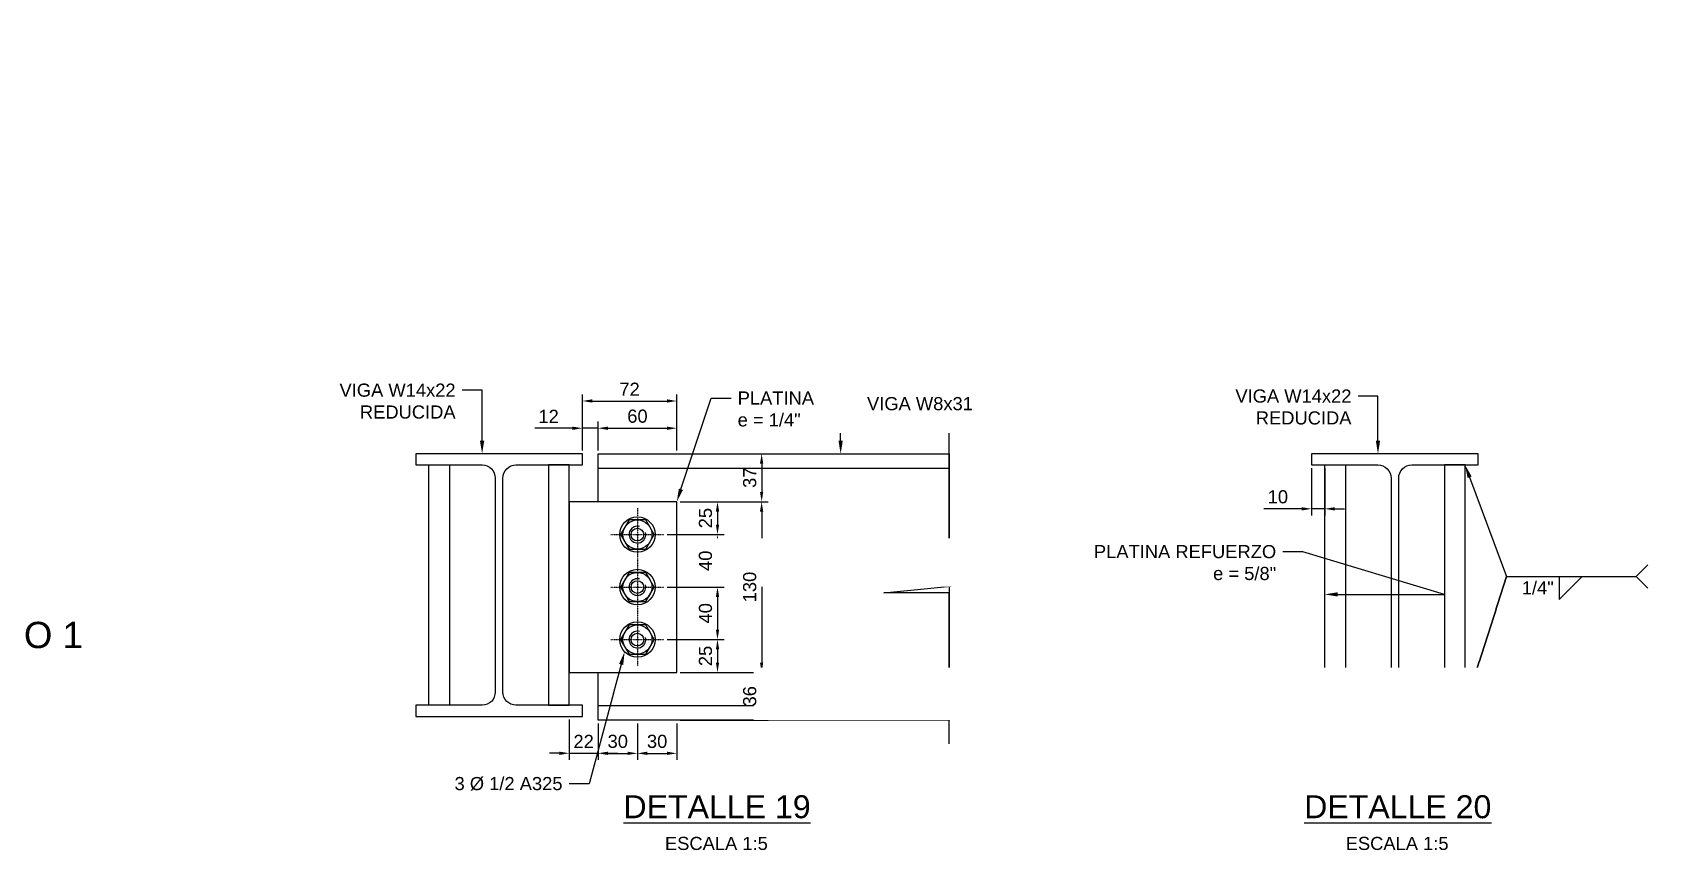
# Model space of a CAD drawing. Header units: millimetres. Extents: x -241278 to 318497, y -110515 to 29234.
# Drawn here: x -6201 to -4950, y -43225 to -42602 of the extents above; entities that cross this region are included whole.
import ezdxf
from ezdxf import colors
from ezdxf.entities.mleader import LeaderData, LeaderLine
from ezdxf.enums import TextEntityAlignment as Align
from ezdxf.math import Vec2, Vec3

# ---------------------------------------------------------------- set-up
doc = ezdxf.new("R2010")
doc.units = ezdxf.units.MM
doc.header["$LTSCALE"] = 0.1
doc.linetypes.add('CENTER', pattern=[2, 1.25, -0.25, 0.25, -0.25])
for name, color, linetype in [('EE-CENTROS', 8, 'CENTER'), ('EE-TEXTO 1', 4, 'Continuous'), ('EE-TEXTO 2', 2, 'Continuous'), ('EE-V ARMADA TIPO 3', 41, 'Continuous'), ('SIM-COTAS', 1, 'Continuous'), ('SIM-PLATINAS', 2, 'Continuous'), ('SIM-W8x31', 54, 'Continuous')]:
    doc.layers.add(name, color=color, linetype=linetype)
doc.styles.add('ARIAL EE', font='arial.ttf')
doc.styles.get("Standard").update_dxf_attribs({"font": 'arial.ttf'})
doc.dimstyles.new('EE 1_STANDAR', dxfattribs={"dimtxt": 2, "dimasz": 1.5, "dimexe": 1, "dimexo": 0.5, "dimgap": 0.8, "dimtad": 1, "dimdec": 0, "dimdsep": 46, "dimtxsty": 'Standard', "dimcen": 0.09, "dimclrd": 256, "dimclre": 256, "dimclrt": 2, "dimadec": 0, "dimazin": 0, "dimtfac": 1, "dimtdec": 0, "dimtix": 1, "dimtmove": 0, "dimatfit": 2, "dimfxl": 1, "dimtolj": 1, "dimlwd": -1, "dimlwe": -1, "dimarcsym": 1})

# ---------------------------------------------------------------- blocks, each defined once
blk = doc.blocks.new('TUERCA 1-2')
blk.add_lwpolyline([(-6.4, 11.1), (-12.8, 0), (-6.4, -11.1), (6.4, -11.1), (12.8, 0), (6.4, 11.1)], close=True)
for radius in [13.5, 11.1, 4.85]:
    blk.add_circle((0, 0), radius)
blk.add_arc((0, 0), 6.35, 75, 15)
at = {"layer": 'EE-CENTROS'}
for p, q in [((0, 20.2), (0, -20.2)), ((-20.2, 0), (20.2, 0))]:
    blk.add_line(p, q, dxfattribs=at)
blk = doc.blocks.new('TÍTULO')
at = {"layer": 'EE-TEXTO 1', "style": 'ARIAL EE'}
blk.add_attdef('%%UTÍTULO', text='', height=3.5, dxfattribs=at).set_placement((0, 0), align=Align.MIDDLE_CENTER)
at = {"layer": 'EE-TEXTO 2', "style": 'ARIAL EE'}
for tag, p in [('SUBTÍTULO', (0, -4.24)), ('ESCALA', (0, -5.71))]:
    blk.add_attdef(tag, text='', height=2, dxfattribs=at).set_placement(p, align=Align.MIDDLE_CENTER)
blk = doc.blocks.new('*D535')
at = {"layer": 'SIM-COTAS', "transparency": 16777216}
for p, q in [((-5782.2, -42920.5), (-5782.2, -42898.5)), ((-5770.2, -42920.5), (-5770.2, -42898.5)), ((-5789.7, -42903.5), (-5818.5, -42903.5)), ((-5770.2, -42903.5), (-5782.2, -42903.5)), ((-5762.7, -42903.5), (-5755.2, -42903.5))]:
    blk.add_line(p, q, dxfattribs=at)
at = {"layer": 'SIM-COTAS', "linetype": 'Continuous', "transparency": 16777216}
for points in [[(-5789.7, -42902.3), (-5789.7, -42904.8), (-5782.2, -42903.5)], [(-5762.7, -42902.3), (-5762.7, -42904.8), (-5770.2, -42903.5)]]:
    blk.add_solid(points, dxfattribs=at)
at = {"layer": 'SIM-COTAS', "color": 2, "linetype": 'Continuous', "transparency": 16777216, "insert": (-5807.9, -42894.5), "char_height": 10, "attachment_point": 5}
blk.add_mtext('\\A1;12', dxfattribs=at)
blk = doc.blocks.new('*D536')
at = {"layer": 'SIM-COTAS', "transparency": 16777216}
for p, q in [((-5782.2, -42920.5), (-5782.2, -42877.8)), ((-5774.7, -42882.8), (-5717.7, -42882.8)), ((-5710.2, -42920.5), (-5710.2, -42877.8))]:
    blk.add_line(p, q, dxfattribs=at)
at = {"layer": 'SIM-COTAS', "linetype": 'Continuous', "transparency": 16777216}
for points in [[(-5774.7, -42881.5), (-5774.7, -42884), (-5782.2, -42882.8)], [(-5717.7, -42881.5), (-5717.7, -42884), (-5710.2, -42882.8)]]:
    blk.add_solid(points, dxfattribs=at)
at = {"layer": 'SIM-COTAS', "color": 2, "linetype": 'Continuous', "transparency": 16777216, "insert": (-5746.2, -42873.8), "char_height": 10, "attachment_point": 5}
blk.add_mtext('\\A1;72', dxfattribs=at)
blk = doc.blocks.new('*D537')
at = {"layer": 'SIM-COTAS', "transparency": 16777216}
for p, q in [((-5770.2, -42920.5), (-5770.2, -42898.5)), ((-5710.2, -42920.5), (-5710.2, -42898.5)), ((-5762.7, -42903.5), (-5717.7, -42903.5))]:
    blk.add_line(p, q, dxfattribs=at)
for points in [[(-5762.7, -42902.3), (-5762.7, -42904.8), (-5770.2, -42903.5)], [(-5717.7, -42902.3), (-5717.7, -42904.8), (-5710.2, -42903.5)]]:
    blk.add_solid(points, dxfattribs=at)
at = {"layer": 'SIM-COTAS', "color": 2, "transparency": 16777216, "insert": (-5740.2, -42894.4), "char_height": 10, "attachment_point": 5}
blk.add_mtext('\\A1;60', dxfattribs=at)
blk = doc.blocks.new('*D538')
at = {"layer": 'SIM-COTAS', "transparency": 16777216}
for p, q in [((-5707.7, -42923), (-5640.5, -42923)), ((-5645.5, -42930.5), (-5645.5, -42952)), ((-5707.7, -42959.5), (-5640.5, -42959.5))]:
    blk.add_line(p, q, dxfattribs=at)
for points in [[(-5646.8, -42930.5), (-5644.3, -42930.5), (-5645.5, -42923)], [(-5646.8, -42952), (-5644.3, -42952), (-5645.5, -42959.5)]]:
    blk.add_solid(points, dxfattribs=at)
at = {"layer": 'SIM-COTAS', "color": 2, "transparency": 16777216, "insert": (-5654.6, -42941.2), "char_height": 10, "attachment_point": 5, "rotation": 90}
blk.add_mtext('\\A1;37', dxfattribs=at)
blk = doc.blocks.new('*D539')
at = {"layer": 'SIM-COTAS', "transparency": 16777216}
for p, q in [((-5707.7, -42959.5), (-5640.5, -42959.5)), ((-5645.5, -42967), (-5645.5, -43082)), ((-5707.7, -43089.5), (-5640.5, -43089.5))]:
    blk.add_line(p, q, dxfattribs=at)
for points in [[(-5646.8, -42967), (-5644.3, -42967), (-5645.5, -42959.5)], [(-5646.8, -43082), (-5644.3, -43082), (-5645.5, -43089.5)]]:
    blk.add_solid(points, dxfattribs=at)
at = {"layer": 'SIM-COTAS', "color": 2, "transparency": 16777216, "insert": (-5654.6, -43024.5), "char_height": 10, "attachment_point": 5, "rotation": 90}
blk.add_mtext('\\A1;130', dxfattribs=at)
blk = doc.blocks.new('*D540')
at = {"layer": 'SIM-COTAS', "transparency": 16777216}
for p, q in [((-5707.7, -43089.5), (-5640.5, -43089.5)), ((-5645.5, -43097), (-5645.5, -43118.5)), ((-5707.7, -43126), (-5640.5, -43126))]:
    blk.add_line(p, q, dxfattribs=at)
for points in [[(-5646.8, -43097), (-5644.3, -43097), (-5645.5, -43089.5)], [(-5646.8, -43118.5), (-5644.3, -43118.5), (-5645.5, -43126)]]:
    blk.add_solid(points, dxfattribs=at)
at = {"layer": 'SIM-COTAS', "color": 2, "transparency": 16777216, "insert": (-5654.6, -43107.7), "char_height": 10, "attachment_point": 5, "rotation": 90}
blk.add_mtext('\\A1;36', dxfattribs=at)
blk = doc.blocks.new('*D541')
at = {"layer": 'SIM-COTAS', "transparency": 16777216}
for p, q in [((-5707.7, -42959.5), (-5674.2, -42959.5)), ((-5679.2, -42967), (-5679.2, -42977)), ((-5717.5, -42984.5), (-5674.2, -42984.5))]:
    blk.add_line(p, q, dxfattribs=at)
for points in [[(-5680.4, -42967), (-5677.9, -42967), (-5679.2, -42959.5)], [(-5680.4, -42977), (-5677.9, -42977), (-5679.2, -42984.5)]]:
    blk.add_solid(points, dxfattribs=at)
at = {"layer": 'SIM-COTAS', "color": 2, "transparency": 16777216, "insert": (-5688.3, -42972), "char_height": 10, "attachment_point": 5, "rotation": 90}
blk.add_mtext('\\A1;25', dxfattribs=at)
blk = doc.blocks.new('*D542')
at = {"layer": 'SIM-COTAS', "transparency": 16777216}
for p, q in [((-5717.5, -42984.5), (-5674.2, -42984.5)), ((-5679.2, -42992), (-5679.2, -43017)), ((-5717.5, -43024.5), (-5674.2, -43024.5))]:
    blk.add_line(p, q, dxfattribs=at)
for points in [[(-5680.4, -42992), (-5677.9, -42992), (-5679.2, -42984.5)], [(-5680.4, -43017), (-5677.9, -43017), (-5679.2, -43024.5)]]:
    blk.add_solid(points, dxfattribs=at)
at = {"layer": 'SIM-COTAS', "color": 2, "transparency": 16777216, "insert": (-5688.3, -43004.5), "char_height": 10, "attachment_point": 5, "rotation": 90}
blk.add_mtext('\\A1;40', dxfattribs=at)
blk = doc.blocks.new('*D543')
at = {"layer": 'SIM-COTAS', "transparency": 16777216}
for p, q in [((-5717.5, -43024.5), (-5674.2, -43024.5)), ((-5679.2, -43032), (-5679.2, -43057)), ((-5717.5, -43064.5), (-5674.2, -43064.5))]:
    blk.add_line(p, q, dxfattribs=at)
for points in [[(-5680.4, -43032), (-5677.9, -43032), (-5679.2, -43024.5)], [(-5680.4, -43057), (-5677.9, -43057), (-5679.2, -43064.5)]]:
    blk.add_solid(points, dxfattribs=at)
at = {"layer": 'SIM-COTAS', "color": 2, "transparency": 16777216, "insert": (-5688.3, -43044.5), "char_height": 10, "attachment_point": 5, "rotation": 90}
blk.add_mtext('\\A1;40', dxfattribs=at)
blk = doc.blocks.new('*D544')
at = {"layer": 'SIM-COTAS', "transparency": 16777216}
for p, q in [((-5717.5, -43064.5), (-5674.2, -43064.5)), ((-5679.2, -43072), (-5679.2, -43082)), ((-5707.7, -43089.5), (-5674.2, -43089.5))]:
    blk.add_line(p, q, dxfattribs=at)
for points in [[(-5680.4, -43072), (-5677.9, -43072), (-5679.2, -43064.5)], [(-5680.4, -43082), (-5677.9, -43082), (-5679.2, -43089.5)]]:
    blk.add_solid(points, dxfattribs=at)
at = {"layer": 'SIM-COTAS', "color": 2, "transparency": 16777216, "insert": (-5688.3, -43077), "char_height": 10, "attachment_point": 5, "rotation": 90}
blk.add_mtext('\\A1;25', dxfattribs=at)
blk = doc.blocks.new('*D545')
at = {"layer": 'SIM-COTAS', "transparency": 16777216}
for p, q in [((-5770.2, -43128.5), (-5770.2, -43156.2)), ((-5740.2, -43128.5), (-5740.2, -43156.2)), ((-5762.7, -43151.2), (-5747.7, -43151.2))]:
    blk.add_line(p, q, dxfattribs=at)
for points in [[(-5762.7, -43149.9), (-5762.7, -43152.4), (-5770.2, -43151.2)], [(-5747.7, -43149.9), (-5747.7, -43152.4), (-5740.2, -43151.2)]]:
    blk.add_solid(points, dxfattribs=at)
at = {"layer": 'SIM-COTAS', "color": 2, "transparency": 16777216, "insert": (-5755.2, -43142.1), "char_height": 10, "attachment_point": 5}
blk.add_mtext('\\A1;30', dxfattribs=at)
blk = doc.blocks.new('*D546')
at = {"layer": 'SIM-COTAS', "transparency": 16777216}
for p, q in [((-5740.2, -43128.5), (-5740.2, -43156.2)), ((-5710.2, -43128.5), (-5710.2, -43156.2)), ((-5732.7, -43151.2), (-5717.7, -43151.2))]:
    blk.add_line(p, q, dxfattribs=at)
for points in [[(-5732.7, -43149.9), (-5732.7, -43152.4), (-5740.2, -43151.2)], [(-5717.7, -43149.9), (-5717.7, -43152.4), (-5710.2, -43151.2)]]:
    blk.add_solid(points, dxfattribs=at)
at = {"layer": 'SIM-COTAS', "color": 2, "transparency": 16777216, "insert": (-5725.2, -43142.1), "char_height": 10, "attachment_point": 5}
blk.add_mtext('\\A1;30', dxfattribs=at)
blk = doc.blocks.new('*D547')
at = {"layer": 'SIM-COTAS', "transparency": 16777216}
for p, q in [((-5792.2, -43125.5), (-5792.2, -43156.1)), ((-5770.2, -43128.5), (-5770.2, -43156.1)), ((-5799.7, -43151.1), (-5807.2, -43151.1)), ((-5792.2, -43151.1), (-5770.2, -43151.1)), ((-5762.7, -43151.1), (-5755.2, -43151.1))]:
    blk.add_line(p, q, dxfattribs=at)
for points in [[(-5799.7, -43149.9), (-5799.7, -43152.4), (-5792.2, -43151.1)], [(-5762.7, -43149.9), (-5762.7, -43152.4), (-5770.2, -43151.1)]]:
    blk.add_solid(points, dxfattribs=at)
at = {"layer": 'SIM-COTAS', "color": 2, "transparency": 16777216, "insert": (-5781.2, -43142.1), "char_height": 10, "attachment_point": 5}
blk.add_mtext('\\A1;22', dxfattribs=at)
blk = doc.blocks.new('*D548')
at = {"layer": 'SIM-COTAS', "transparency": 16777216}
for p, q in [((-5226.3, -42934), (-5226.3, -42969.9)), ((-5216.3, -42934), (-5216.3, -42969.9)), ((-5233.8, -42964.9), (-5262.6, -42964.9)), ((-5216.3, -42964.9), (-5226.3, -42964.9)), ((-5208.8, -42964.9), (-5201.3, -42964.9))]:
    blk.add_line(p, q, dxfattribs=at)
at = {"layer": 'SIM-COTAS', "linetype": 'Continuous', "transparency": 16777216}
for points in [[(-5233.8, -42963.7), (-5233.8, -42966.2), (-5226.3, -42964.9)], [(-5208.8, -42963.7), (-5208.8, -42966.2), (-5216.3, -42964.9)]]:
    blk.add_solid(points, dxfattribs=at)
at = {"layer": 'SIM-COTAS', "color": 2, "linetype": 'Continuous', "transparency": 16777216, "insert": (-5252, -42955.8), "char_height": 10, "attachment_point": 5}
blk.add_mtext('\\A1;10', dxfattribs=at)
blk = doc.blocks.new('AWS-FILL-IZQ')
at = {"transparency": 16777216}
for p, q in [((8.25, -3.5), (11.75, 0)), ((8.25, 0), (8.25, -3.5)), ((8.25, 0), (20, 0)), ((20, 0), (21.78, 1.78)), ((20, 0), (21.78, -1.78))]:
    blk.add_line(p, q, dxfattribs=at)
at = {"layer": 'EE-TEXTO 2', "color": 2, "transparency": 16777216, "style": 'ARIAL EE'}
for tag, p, flags in [('OBSERVACION', (22.3, -1.07), 4), ('DE-TANTO-CADA-TANTO', (12.07, -2.68), 12)]:
    blk.add_attdef(tag, p, '', height=2, dxfattribs=dict(at, flags=flags))
at = {"layer": 'EE-TEXTO 2', "color": 2, "transparency": 16777216, "style": 'ARIAL EE', "flags": 12}
blk.add_attdef('VALOR_SOLDADURA', text='', height=2, dxfattribs=at).set_placement((7.44, -2.73), align=Align.RIGHT)

msp = doc.modelspace()

# ---------------------------------------------------------------- block references
at = {"layer": 'SIM-COTAS'}
ref = msp.add_blockref('TÍTULO', (-5676.8, -43218.1), dxfattribs=dict(at, xscale=5, yscale=5, zscale=5))
ref.add_attrib('ESCALA1:100', 'ESCALA 1:5', dxfattribs={"layer": 'EE-TEXTO 2', "height": 10, "style": 'ARIAL EE'}).set_placement((-5680, -43224.8), align=Align.CENTER)
ref.add_attrib('%%UVISTAENPLANTA', '%%UDETALLE 19', dxfattribs={"layer": 'EE-TEXTO 1', "height": 17.5, "style": 'ARIAL EE'}).set_placement((-5679.5, -43200.6), align=Align.CENTER)
ref = msp.add_blockref('TÍTULO', (-5157.9, -43218.1), dxfattribs=dict(at, xscale=5, yscale=5, zscale=5))
ref.add_attrib('ESCALA1:100', 'ESCALA 1:5', dxfattribs={"layer": 'EE-TEXTO 2', "height": 10, "style": 'ARIAL EE'}).set_placement((-5161.1, -43224.8), align=Align.CENTER)
ref.add_attrib('%%UVISTAENPLANTA', '%%UDETALLE 20', dxfattribs={"layer": 'EE-TEXTO 1', "height": 17.5, "style": 'ARIAL EE'}).set_placement((-5160.6, -43200.6), align=Align.CENTER)

# ---------------------------------------------------------------- dimensions: what is measured, and where the dimension line sits
for base, p1, p2, picture, middle in [((-5740.2, -43151.2), (-5770.2, -43126), (-5740.2, -43126), '*D545', (-5755.2, -43142.1)), ((-5710.2, -43151.2), (-5740.2, -43126), (-5710.2, -43126), '*D546', (-5725.2, -43142.1))]:
    dim = msp.add_linear_dim(base=base, p1=p1, p2=p2, dimstyle='EE 1_STANDAR', dxfattribs=at)
    dim.commit()
    dim.dimension.update_dxf_attribs({"geometry": picture, "text_midpoint": middle})

# ---------------------------------------------------------------- leaders
at = {"layer": 'SIM-COTAS', "linetype": 'Continuous'}
ml = msp.add_multileader_mtext('Standard', dxfattribs=at)
ml.set_content('\\A1;{\\C2;PTE Ø8"x5.5mm }', color=256)
ml.set_leader_properties()
ml.build(insert=Vec2(0, 0))
ml.multileader.update_dxf_attribs({"dogleg_length": 0.0025, "arrow_head_size": 20, "scale": 10})
ctx = ml.context
ctx.base_point, ctx.scale, ctx.char_height, ctx.arrow_head_size, ctx.landing_gap_size, ctx.plane_origin = Vec3(-4740.8, -42613.6), 10, 20, 20, 10, Vec3(-563.9, -26554.2)
ctx.text_align_type = 2
notes = []
notes.append((ctx, [(0, (1, 1, 0), (-4540, -42613.6), (-1, 0), 37.2, [(0, [(-4498.1, -42613.6)], 0, [])])]))
ctx.mtext.insert, ctx.mtext.width, ctx.mtext.defined_height, ctx.mtext.alignment, ctx.mtext.flow_direction = Vec3(-4587.2, -42603.1), 149.753, 121, 3, 5
ml = msp.add_multileader_mtext('Standard', dxfattribs=at)
ml.set_content('\\A1;{\\C2;PLATINA\\Pe = 3/8"}', color=256)
ml.set_leader_properties()
ml.build(insert=Vec2(0, 0))
ml.multileader.update_dxf_attribs({"dogleg_length": 0.0025, "arrow_head_size": 20, "scale": 10})
ctx = ml.context
ctx.base_point, ctx.scale, ctx.char_height, ctx.arrow_head_size, ctx.landing_gap_size, ctx.plane_origin = Vec3(-4709.6, -42778.5), 10, 20, 20, 10, Vec3(-33844.6, -36094.4)
ctx.text_align_type = 2
notes.append((ctx, [(1, (1, 1, 0), (-4544.9, -42778.5), (-1, 0), 30.4, [(0, [(-4513.6, -42846.5)], 0, [])])]))
ctx.mtext.insert, ctx.mtext.width, ctx.mtext.defined_height, ctx.mtext.alignment, ctx.mtext.flow_direction = Vec3(-4585.3, -42768.3), 106.419, 56.3, 3, 5
ctx.mtext.has_bg_fill, ctx.mtext.bg_color, ctx.mtext.bg_scale_factor, ctx.mtext.bg_transparency, ctx.mtext.use_window_bg_color = 1, -1027028792, 1.5, 0, 1
ml = msp.add_multileader_mtext('Standard', dxfattribs=at)
ml.set_content('\\A1;{\\C2;VIGA ARMADATIPO 1}', color=256)
ml.set_leader_properties()
ml.build(insert=Vec2(0, 0))
ml.multileader.update_dxf_attribs({"dogleg_length": 0.0025, "arrow_head_size": 20, "scale": 10})
ctx = ml.context
ctx.base_point, ctx.scale, ctx.char_height, ctx.arrow_head_size, ctx.landing_gap_size, ctx.plane_origin = Vec3(-6455.4, -43061.2), 10, 20, 20, 10, Vec3(22817, -36430.9)
notes.append((ctx, [(1, (1, 1, 0), (-6485.8, -43061.2), (1, 0), 30.4, [(0, [(-6484.2, -42901.3)], 0, [])])]))
ctx.mtext.insert, ctx.mtext.rotation, ctx.mtext.width, ctx.mtext.defined_height, ctx.mtext.flow_direction = Vec3(-6445.4, -43051), 6.283185, 204.251, 56.3, 5
ctx.mtext.has_bg_fill, ctx.mtext.bg_color, ctx.mtext.bg_scale_factor, ctx.mtext.bg_transparency, ctx.mtext.use_window_bg_color = 1, -1027028792, 1.5, 0, 1
for ctx, leaders in notes:
    for number, flags, end, landing, length, lines in leaders:
        leader = LeaderData()
        leader.index, (leader.has_last_leader_line, leader.has_dogleg_vector, leader.attachment_direction) = number, flags
        leader.last_leader_point, leader.dogleg_vector, leader.dogleg_length = Vec3(end), Vec3(landing), length
        for number, points, colour, breaks in lines:
            line = LeaderLine()
            line.index, line.vertices, line.color, line.breaks = number, Vec3.list(points), colors.encode_raw_color(colour), breaks
            leader.lines.append(line)
        ctx.leaders.append(leader)

# ---------------------------------------------------------------- next in the draw order: linework, layer by layer
at = {"layer": 'SIM-PLATINAS'}
msp.add_lwpolyline([(-5109.3, -42931.5), (-5125.1, -42931.5), (-5125.1, -43114.5), (-5109.3, -43114.5)], close=True, dxfattribs=at)

# ---------------------------------------------------------------- next in the draw order: block references
msp.add_blockref('TUERCA 1-2', (-5740.2, -42984.5))

# ---------------------------------------------------------------- next in the draw order: dimensions: what is measured, and where the dimension line sits
at = {"layer": 'SIM-COTAS', "linetype": 'Continuous'}
dim = msp.add_linear_dim(base=(-5710.2, -42882.8), p1=(-5782.2, -42923), p2=(-5710.2, -42923), dimstyle='EE 1_STANDAR', dxfattribs=at)
dim.commit()
dim.dimension.update_dxf_attribs({"geometry": '*D536', "text_midpoint": (-5746.2, -42873.8)})
at = {"layer": 'SIM-COTAS'}
dim = msp.add_linear_dim(base=(-5710.2, -42903.5), p1=(-5770.2, -42923), p2=(-5710.2, -42923), dimstyle='EE 1_STANDAR', dxfattribs=at)
dim.commit()
dim.dimension.update_dxf_attribs({"geometry": '*D537', "text_midpoint": (-5740.2, -42894.4)})
for base, p1, p2, picture, middle in [((-5645.5009011, -42959.4989555), (-5710.2267456, -42922.9989555), (-5710.2267456, -42959.4989555), '*D538', (-5654.6100416, -42941.2489555)), ((-5679.2, -42984.5), (-5710.2, -42959.5), (-5720, -42984.5), '*D541', (-5688.3, -42972))]:
    dim = msp.add_linear_dim(base=base, p1=p1, p2=p2, angle=90, dimstyle='EE 1_STANDAR', dxfattribs=at)
    dim.commit()
    dim.dimension.update_dxf_attribs({"geometry": picture, "text_midpoint": middle})
at = {"layer": 'SIM-COTAS', "linetype": 'Continuous'}
dim = msp.add_linear_dim(base=(-5226.3, -42964.9), p1=(-5216.3, -42931.5), p2=(-5226.3, -42931.5), angle=180, dimstyle='EE 1_STANDAR', dxfattribs=at)
dim.commit()
dim.dimension.update_dxf_attribs({"geometry": '*D548', "text_midpoint": (-5252, -42964.9), "dimtype": 160})

# ---------------------------------------------------------------- next in the draw order: leaders
ml = msp.add_multileader_mtext('Standard', dxfattribs=at)
ml.set_content('\\A1;{\\C2;PLATINA\\Pe = 3/8"}', color=256)
ml.set_leader_properties()
ml.build(insert=Vec2(0, 0))
ml.multileader.update_dxf_attribs({"dogleg_length": 0.0025, "arrow_head_size": 20, "scale": 10})
ctx = ml.context
ctx.base_point, ctx.scale, ctx.char_height, ctx.arrow_head_size, ctx.landing_gap_size, ctx.plane_origin = Vec3(-6775.9, -42933.9), 10, 20, 20, 10, Vec3(-35784.9, -36388.1)
notes = []
notes.append((ctx, [(0, (1, 1, 0), (-6806.2, -42933.9), (1, 0), 30.4, [(0, [(-6900.9, -42920.4)], 0, [])])]))
ctx.mtext.insert, ctx.mtext.width, ctx.mtext.defined_height, ctx.mtext.flow_direction = Vec3(-6765.9, -42923.8), 94.273, 56.3, 5
ctx.mtext.has_bg_fill, ctx.mtext.bg_color, ctx.mtext.bg_scale_factor, ctx.mtext.bg_transparency, ctx.mtext.use_window_bg_color = 1, -1027028792, 1.5, 0, 1
at = {"layer": 'SIM-COTAS'}
ml = msp.add_multileader_block('Standard', dxfattribs=at)
ml.set_content('AWS-FILL-IZQ', color=256, scale=5)
ml.set_attribute('VALOR_SOLDADURA', '1/4"', width=0)
ml.set_attribute('DE-TANTO-CADA-TANTO', '', width=0)
ml.set_attribute('OBSERVACION', '', width=0)
ml.set_leader_properties(color=256)
ml.build(insert=Vec2(0, 0))
ml.multileader.update_dxf_attribs({"arrow_head_size": 10, "scale": 5, "block_connection_type": 1})
ctx = ml.context
ctx.base_point, ctx.scale, ctx.char_height, ctx.arrow_head_size, ctx.landing_gap_size, ctx.plane_origin = Vec3(-5037.7, -43016.4), 5, 20, 10, 10, Vec3(-4253.8, -42985.1)
ctx.attachment_type = 1
notes.append((ctx, [(0, (1, 1, 0), (-5077.7, -43016.4), (1, 0), 40, [(0, [(-5109.3, -42931.5), (-5077.7, -43016.4), (-5109.3, -43114.5), (-5077.7, -43016.4)], 0, [])])]))
ctx.block.insert = Vec3(-5078.9, -43016.4)
at = {"layer": 'SIM-COTAS', "linetype": 'Continuous'}
ml = msp.add_multileader_mtext('Standard', dxfattribs=at)
ml.set_content('\\A1;{\\C2;VIGA ARMADA TIPO 2}', color=256)
ml.set_leader_properties()
ml.build(insert=Vec2(0, 0))
ml.multileader.update_dxf_attribs({"dogleg_length": 0.0025, "arrow_head_size": 20, "scale": 10})
ctx = ml.context
ctx.base_point, ctx.scale, ctx.char_height, ctx.arrow_head_size, ctx.landing_gap_size, ctx.plane_origin = Vec3(-7140, -43085.7), 10, 20, 20, 10, Vec3(22130.9, -36544.6)
notes.append((ctx, [(1, (1, 1, 0), (-7170.4, -43085.7), (1, 0), 30.4, [(0, [(-7170.4, -43021.3)], 0, [])])]))
ctx.mtext.insert, ctx.mtext.rotation, ctx.mtext.width, ctx.mtext.defined_height, ctx.mtext.flow_direction = Vec3(-7130, -43075.5), 6.283185, 197.277, 56.3, 5
ctx.mtext.has_bg_fill, ctx.mtext.bg_color, ctx.mtext.bg_scale_factor, ctx.mtext.bg_transparency, ctx.mtext.use_window_bg_color = 1, -1027028792, 1.5, 0, 1
for ctx, leaders in notes:
    for number, flags, end, landing, length, lines in leaders:
        leader = LeaderData()
        leader.index, (leader.has_last_leader_line, leader.has_dogleg_vector, leader.attachment_direction) = number, flags
        leader.last_leader_point, leader.dogleg_vector, leader.dogleg_length = Vec3(end), Vec3(landing), length
        for number, points, colour, breaks in lines:
            line = LeaderLine()
            line.index, line.vertices, line.color, line.breaks = number, Vec3.list(points), colors.encode_raw_color(colour), breaks
            leader.lines.append(line)
        ctx.leaders.append(leader)

# ---------------------------------------------------------------- next in the draw order: linework, layer by layer
at = {"layer": 'SIM-COTAS'}
msp.add_lwpolyline([(-5502.5, -43144), (-5502.5, -43029), (-5552.5, -43029), (-5452.5, -43019), (-5502.5, -43019), (-5502.5, -42904)], dxfattribs=at)
at = {"layer": 'SIM-PLATINAS'}
for points in [[(-5899.2, -42931.5), (-5883.4, -42931.5), (-5883.4, -43114.5), (-5899.2, -43114.5)], [(-5792.2, -42931.5), (-5808, -42931.5), (-5808, -43114.5), (-5792.2, -43114.5)], [(-5216.3, -42931.5), (-5200.5, -42931.5), (-5200.5, -43114.5), (-5216.3, -43114.5)], [(-5710.2, -43089.5), (-5710.2, -42959.5), (-5792.2, -42959.5), (-5792.2, -43089.5)]]:
    msp.add_lwpolyline(points, close=True, dxfattribs=at)
at = {"layer": 'SIM-W8x31'}
for points in [[(-5770.2, -42959.5), (-5770.2, -42923), (-5502.5, -42922.9), (-5502.5, -43125.9), (-5770.2, -43126), (-5770.2, -43089.5)], [(-5770.2, -42959.5), (-5770.2, -42934), (-5502.5, -42933.9), (-5502.5, -43114.9), (-5770.2, -43115), (-5770.2, -43089.5)]]:
    msp.add_lwpolyline(points, dxfattribs=at)

# ---------------------------------------------------------------- next in the draw order: block references
for p in [(-5740.2, -43024.5), (-5740.2, -43064.5)]:
    msp.add_blockref('TUERCA 1-2', p)

# ---------------------------------------------------------------- next in the draw order: dimensions: what is measured, and where the dimension line sits
at = {"layer": 'SIM-COTAS', "linetype": 'Continuous'}
dim = msp.add_linear_dim(base=(-5770.2, -42903.5), p1=(-5782.2, -42923), p2=(-5770.2, -42923), dimstyle='EE 1_STANDAR', dxfattribs=at)
dim.commit()
dim.dimension.update_dxf_attribs({"geometry": '*D535', "text_midpoint": (-5807.9, -42903.5), "dimtype": 160})
at = {"layer": 'SIM-COTAS'}
for base, p1, p2, picture, middle in [((-5645.5, -43089.5), (-5710.2, -42959.5), (-5710.2, -43089.5), '*D539', (-5654.6, -43024.5)), ((-5679.2, -43024.5), (-5720, -42984.5), (-5720, -43024.5), '*D542', (-5688.3, -43004.5)), ((-5679.2, -43064.5), (-5720, -43024.5), (-5720, -43064.5), '*D543', (-5688.3, -43044.5)), ((-5679.2, -43089.5), (-5720, -43064.5), (-5710.2, -43089.5), '*D544', (-5688.3, -43077)), ((-5645.5009, -43125.9887), (-5710.2267, -43089.499), (-5710.2205, -43125.9887), '*D540', (-5654.61, -43107.7438))]:
    dim = msp.add_linear_dim(base=base, p1=p1, p2=p2, angle=90, dimstyle='EE 1_STANDAR', dxfattribs=at)
    dim.commit()
    dim.dimension.update_dxf_attribs({"geometry": picture, "text_midpoint": middle})

# ---------------------------------------------------------------- next in the draw order: leaders
at = {"layer": 'SIM-COTAS', "linetype": 'Continuous'}
ml = msp.add_multileader_mtext('Standard', dxfattribs=at)
ml.set_content('\\A1;{\\C2;PLATINA\\Pe = 1/4"}', color=256)
ml.set_leader_properties()
ml.build(insert=Vec2(0, 0))
ml.multileader.update_dxf_attribs({"dogleg_length": 0.0025, "arrow_head_size": 20, "scale": 10})
ctx = ml.context
ctx.base_point, ctx.scale, ctx.char_height, ctx.arrow_head_size, ctx.landing_gap_size, ctx.plane_origin = Vec3(-6876.8, -43070.1), 10, 20, 20, 10, Vec3(-35871, -36424.7)
notes = []
notes.append((ctx, [(0, (1, 1, 0), (-6907.2, -43070.1), (1, 0), 30.4, [(0, [(-6907.9, -42996.3)], 0, [])])]))
ctx.mtext.insert, ctx.mtext.width, ctx.mtext.defined_height, ctx.mtext.flow_direction = Vec3(-6866.8, -43059.9), 94.273, 56.3, 5
ctx.mtext.has_bg_fill, ctx.mtext.bg_color, ctx.mtext.bg_scale_factor, ctx.mtext.bg_transparency, ctx.mtext.use_window_bg_color = 1, -1027028792, 1.5, 0, 1
for ctx, leaders in notes:
    for number, flags, end, landing, length, lines in leaders:
        leader = LeaderData()
        leader.index, (leader.has_last_leader_line, leader.has_dogleg_vector, leader.attachment_direction) = number, flags
        leader.last_leader_point, leader.dogleg_vector, leader.dogleg_length = Vec3(end), Vec3(landing), length
        for number, points, colour, breaks in lines:
            line = LeaderLine()
            line.index, line.vertices, line.color, line.breaks = number, Vec3.list(points), colors.encode_raw_color(colour), breaks
            leader.lines.append(line)
        ctx.leaders.append(leader)

# ---------------------------------------------------------------- next in the draw order: linework, layer by layer
at = {"layer": 'EE-V ARMADA TIPO 3'}
msp.add_lwpolyline([(-5842.8, -42941.5, -0.414214), (-5832.8, -42931.5), (-5782.2, -42931.5), (-5782.2, -42923), (-5909.2, -42923), (-5909.2, -42931.5), (-5858.6, -42931.5, -0.414214), (-5848.6, -42941.5), (-5848.6, -43104.5, -0.414214), (-5858.6, -43114.5), (-5909.2, -43114.5), (-5909.2, -43123), (-5782.2, -43123), (-5782.2, -43114.5), (-5832.8, -43114.5, -0.414214), (-5842.8, -43104.5)], format="xyb", close=True, dxfattribs=at)

# ---------------------------------------------------------------- next in the draw order: leaders
at = {"layer": 'SIM-COTAS', "linetype": 'Continuous'}
ml = msp.add_multileader_mtext('Standard', dxfattribs=at)
ml.set_content('\\A1;{\\C2;VIGA W8x31}', color=256)
ml.set_leader_properties()
ml.build(insert=Vec2(0, 0))
ml.multileader.update_dxf_attribs({"dogleg_length": 0.0025, "arrow_head_size": 10, "scale": 5})
ctx = ml.context
ctx.base_point, ctx.scale, ctx.char_height, ctx.arrow_head_size, ctx.landing_gap_size, ctx.plane_origin = Vec3(-5570.2, -42884.9), 5, 10, 10, 5, Vec3(23715.9, -36452.7)
notes = []
notes.append((ctx, [(1, (1, 1, 0), (-5585.3, -42884.9), (1, 0), 15.2, [(0, [(-5585.3, -42923)], 0, [])])]))
ctx.mtext.insert, ctx.mtext.rotation, ctx.mtext.width, ctx.mtext.defined_height, ctx.mtext.flow_direction = Vec3(-5565.2, -42879.8), 6.283185, 88.623, 28.2, 5
ctx.mtext.has_bg_fill, ctx.mtext.bg_color, ctx.mtext.bg_scale_factor, ctx.mtext.bg_transparency, ctx.mtext.use_window_bg_color = 1, -1027028792, 1.5, 0, 1
for ctx, leaders in notes:
    for number, flags, end, landing, length, lines in leaders:
        leader = LeaderData()
        leader.index, (leader.has_last_leader_line, leader.has_dogleg_vector, leader.attachment_direction) = number, flags
        leader.last_leader_point, leader.dogleg_vector, leader.dogleg_length = Vec3(end), Vec3(landing), length
        for number, points, colour, breaks in lines:
            line = LeaderLine()
            line.index, line.vertices, line.color, line.breaks = number, Vec3.list(points), colors.encode_raw_color(colour), breaks
            leader.lines.append(line)
        ctx.leaders.append(leader)

# ---------------------------------------------------------------- next in the draw order: linework, layer by layer
at = {"layer": 'EE-V ARMADA TIPO 3'}
msp.add_lwpolyline([(-5159.9, -42941.5, -0.414214), (-5149.9, -42931.5), (-5099.3, -42931.5), (-5099.3, -42923), (-5226.3, -42923), (-5226.3, -42931.5), (-5175.7, -42931.5, -0.414214), (-5165.7, -42941.5), (-5165.7, -43104.5, -0.414214), (-5175.7, -43114.5), (-5226.3, -43114.5), (-5226.3, -43123), (-5099.3, -43123), (-5099.3, -43114.5), (-5149.9, -43114.5, -0.414214), (-5159.9, -43104.5)], format="xyb", close=True, dxfattribs=at)

# ---------------------------------------------------------------- next in the draw order: leaders
at = {"layer": 'SIM-COTAS', "linetype": 'Continuous'}
ml = msp.add_multileader_mtext('Standard', dxfattribs=at)
ml.set_content('\\A1;{\\C2;VIGA W14x22\\PREDUCIDA}', color=256)
ml.set_leader_properties()
ml.build(insert=Vec2(0, 0))
ml.multileader.update_dxf_attribs({"dogleg_length": 0.0025, "arrow_head_size": 10, "scale": 5})
ctx = ml.context
ctx.base_point, ctx.scale, ctx.char_height, ctx.arrow_head_size, ctx.landing_gap_size, ctx.plane_origin = Vec3(-5971.5, -42874.6), 5, 10, 10, 5, Vec3(-35159.9, -36452.7)
ctx.text_align_type = 2
notes = []
notes.append((ctx, [(1, (1, 1, 0), (-5858.6, -42874.6), (-1, 0), 15.2, [(0, [(-5858.6, -42923)], 0, [])])]))
ctx.mtext.insert, ctx.mtext.width, ctx.mtext.defined_height, ctx.mtext.alignment, ctx.mtext.flow_direction = Vec3(-5878.8, -42869.5), 88.623, 28.2, 3, 5
ctx.mtext.has_bg_fill, ctx.mtext.bg_color, ctx.mtext.bg_scale_factor, ctx.mtext.bg_transparency, ctx.mtext.use_window_bg_color = 1, -1027028792, 1.5, 0, 1
ml = msp.add_multileader_mtext('Standard', dxfattribs=at)
ml.set_content('\\A1;{\\C2;PLATINA\\Pe = 1/4\\H1x;"}', color=256)
ml.set_leader_properties()
ml.build(insert=Vec2(0, 0))
ml.multileader.update_dxf_attribs({"dogleg_length": 0.0025, "arrow_head_size": 10, "scale": 5})
ctx = ml.context
ctx.base_point, ctx.scale, ctx.char_height, ctx.arrow_head_size, ctx.landing_gap_size, ctx.plane_origin = Vec3(-5668.8, -42880.6), 5, 10, 10, 5, Vec3(23615.8, -36413.4)
notes.append((ctx, [(1, (1, 1, 0), (-5684, -42880.6), (1, 0), 15.2, [(0, [(-5710.2, -42959.5)], 0, [])])]))
ctx.mtext.insert, ctx.mtext.rotation, ctx.mtext.width, ctx.mtext.defined_height, ctx.mtext.flow_direction = Vec3(-5663.8, -42875.5), 6.283185, 56.362, 28.2, 5
ctx.mtext.has_bg_fill, ctx.mtext.bg_color, ctx.mtext.bg_scale_factor, ctx.mtext.bg_transparency, ctx.mtext.use_window_bg_color = 1, -1027028792, 1.5, 0, 1
ml = msp.add_multileader_mtext('Standard', dxfattribs=at)
ml.set_content('\\A1;{\\C2;3 Ø 1/2 A325}', color=256)
ml.set_leader_properties()
ml.build(insert=Vec2(0, 0))
ml.multileader.update_dxf_attribs({"dogleg_length": 0.0025, "arrow_head_size": 10, "scale": 5})
ctx = ml.context
ctx.base_point, ctx.scale, ctx.char_height, ctx.arrow_head_size, ctx.landing_gap_size, ctx.plane_origin = Vec3(-5846.8, -43174.3), 5, 10, 10, 5, Vec3(-35081.1, -36658.6)
ctx.text_align_type = 2
notes.append((ctx, [(1, (1, 1, 0), (-5777.1, -43174.3), (-1, 0), 15.2, [(0, [(-5750, -43073.8)], 0, [])])]))
ctx.mtext.insert, ctx.mtext.width, ctx.mtext.defined_height, ctx.mtext.alignment, ctx.mtext.flow_direction = Vec3(-5797.3, -43169.2), 47.136, 28.2, 3, 5
ctx.mtext.has_bg_fill, ctx.mtext.bg_color, ctx.mtext.bg_scale_factor, ctx.mtext.bg_transparency, ctx.mtext.use_window_bg_color = 1, -1027028792, 1.5, 0, 1
for ctx, leaders in notes:
    for number, flags, end, landing, length, lines in leaders:
        leader = LeaderData()
        leader.index, (leader.has_last_leader_line, leader.has_dogleg_vector, leader.attachment_direction) = number, flags
        leader.last_leader_point, leader.dogleg_vector, leader.dogleg_length = Vec3(end), Vec3(landing), length
        for number, points, colour, breaks in lines:
            line = LeaderLine()
            line.index, line.vertices, line.color, line.breaks = number, Vec3.list(points), colors.encode_raw_color(colour), breaks
            leader.lines.append(line)
        ctx.leaders.append(leader)

# ---------------------------------------------------------------- next in the draw order: dimensions: what is measured, and where the dimension line sits
at = {"layer": 'SIM-COTAS'}
dim = msp.add_linear_dim(base=(-5770.2, -43151.1), p1=(-5792.2, -43123), p2=(-5770.2, -43126), dimstyle='EE 1_STANDAR', dxfattribs=at)
dim.commit()
dim.dimension.update_dxf_attribs({"geometry": '*D547', "text_midpoint": (-5781.2, -43142.1)})

# ---------------------------------------------------------------- next in the draw order: leaders
at = {"layer": 'SIM-COTAS', "linetype": 'Continuous'}
ml = msp.add_multileader_mtext('Standard', dxfattribs=at)
ml.set_content('\\A1;{\\C2;VIGA W14x22\\PREDUCIDA}', color=256)
ml.set_leader_properties()
ml.build(insert=Vec2(0, 0))
ml.multileader.update_dxf_attribs({"dogleg_length": 0.0025, "arrow_head_size": 10, "scale": 5})
ctx = ml.context
ctx.base_point, ctx.scale, ctx.char_height, ctx.arrow_head_size, ctx.landing_gap_size, ctx.plane_origin = Vec3(-5288.6, -42879.1), 5, 10, 10, 5, Vec3(-34477, -36452.7)
ctx.text_align_type = 2
notes = []
notes.append((ctx, [(1, (1, 1, 0), (-5175.7, -42879.1), (-1, 0), 15.2, [(0, [(-5175.7, -42923)], 0, [])])]))
ctx.mtext.insert, ctx.mtext.width, ctx.mtext.defined_height, ctx.mtext.alignment, ctx.mtext.flow_direction = Vec3(-5195.9, -42874), 88.623, 28.2, 3, 5
ctx.mtext.has_bg_fill, ctx.mtext.bg_color, ctx.mtext.bg_scale_factor, ctx.mtext.bg_transparency, ctx.mtext.use_window_bg_color = 1, -1027028792, 1.5, 0, 1
ml = msp.add_multileader_mtext('Standard', dxfattribs=at)
ml.set_content('\\A1;{\\C2;PLATINA REFUERZO\\Pe = 5/8"}', color=256)
ml.set_leader_properties()
ml.build(insert=Vec2(0, 0))
ml.multileader.update_dxf_attribs({"dogleg_length": 0.0025, "arrow_head_size": 10, "scale": 5})
ctx = ml.context
ctx.base_point, ctx.scale, ctx.char_height, ctx.arrow_head_size, ctx.landing_gap_size, ctx.plane_origin = Vec3(-5333.4, -42997.6), 5, 10, 10, 5, Vec3(-34517.5, -36575.7)
ctx.text_align_type = 2
notes.append((ctx, [(1, (1, 1, 0), (-5233.1, -42997.6), (-1, 0), 15.2, [(1, [(-5216.3, -43030.1), (-5125.1, -43030.1)], 0, [])])]))
ctx.mtext.insert, ctx.mtext.width, ctx.mtext.defined_height, ctx.mtext.alignment, ctx.mtext.flow_direction = Vec3(-5253.3, -42992.5), 88.623, 28.2, 3, 5
ctx.mtext.has_bg_fill, ctx.mtext.bg_color, ctx.mtext.bg_scale_factor, ctx.mtext.bg_transparency, ctx.mtext.use_window_bg_color = 1, -1027028792, 1.5, 0, 1
ml = msp.add_multileader_mtext('Standard', dxfattribs=at)
ml.set_content('\\A1;{\\C2;W 8x31}', color=256)
ml.set_leader_properties()
ml.build(insert=Vec2(0, 0))
ml.multileader.update_dxf_attribs({"dogleg_length": 0.0025, "arrow_head_size": 20, "scale": 10})
ctx = ml.context
ctx.base_point, ctx.scale, ctx.char_height, ctx.arrow_head_size, ctx.landing_gap_size, ctx.plane_origin = Vec3(-4684.5, -43106.1), 10, 20, 20, 10, Vec3(-33844.6, -36421.9)
ctx.text_align_type = 2
notes.append((ctx, [(1, (1, 1, 0), (-4544.9, -43106.1), (-1, 0), 30.4, [(0, [(-4513.6, -43059)], 0, [])])]))
ctx.mtext.insert, ctx.mtext.width, ctx.mtext.defined_height, ctx.mtext.alignment, ctx.mtext.flow_direction = Vec3(-4585.3, -43095.9), 105.626, 56.3, 3, 5
ctx.mtext.has_bg_fill, ctx.mtext.bg_color, ctx.mtext.bg_scale_factor, ctx.mtext.bg_transparency, ctx.mtext.use_window_bg_color = 1, -1027028792, 1.5, 0, 1
for ctx, leaders in notes:
    for number, flags, end, landing, length, lines in leaders:
        leader = LeaderData()
        leader.index, (leader.has_last_leader_line, leader.has_dogleg_vector, leader.attachment_direction) = number, flags
        leader.last_leader_point, leader.dogleg_vector, leader.dogleg_length = Vec3(end), Vec3(landing), length
        for number, points, colour, breaks in lines:
            line = LeaderLine()
            line.index, line.vertices, line.color, line.breaks = number, Vec3.list(points), colors.encode_raw_color(colour), breaks
            leader.lines.append(line)
        ctx.leaders.append(leader)

doc.saveas('drawing.dxf')
